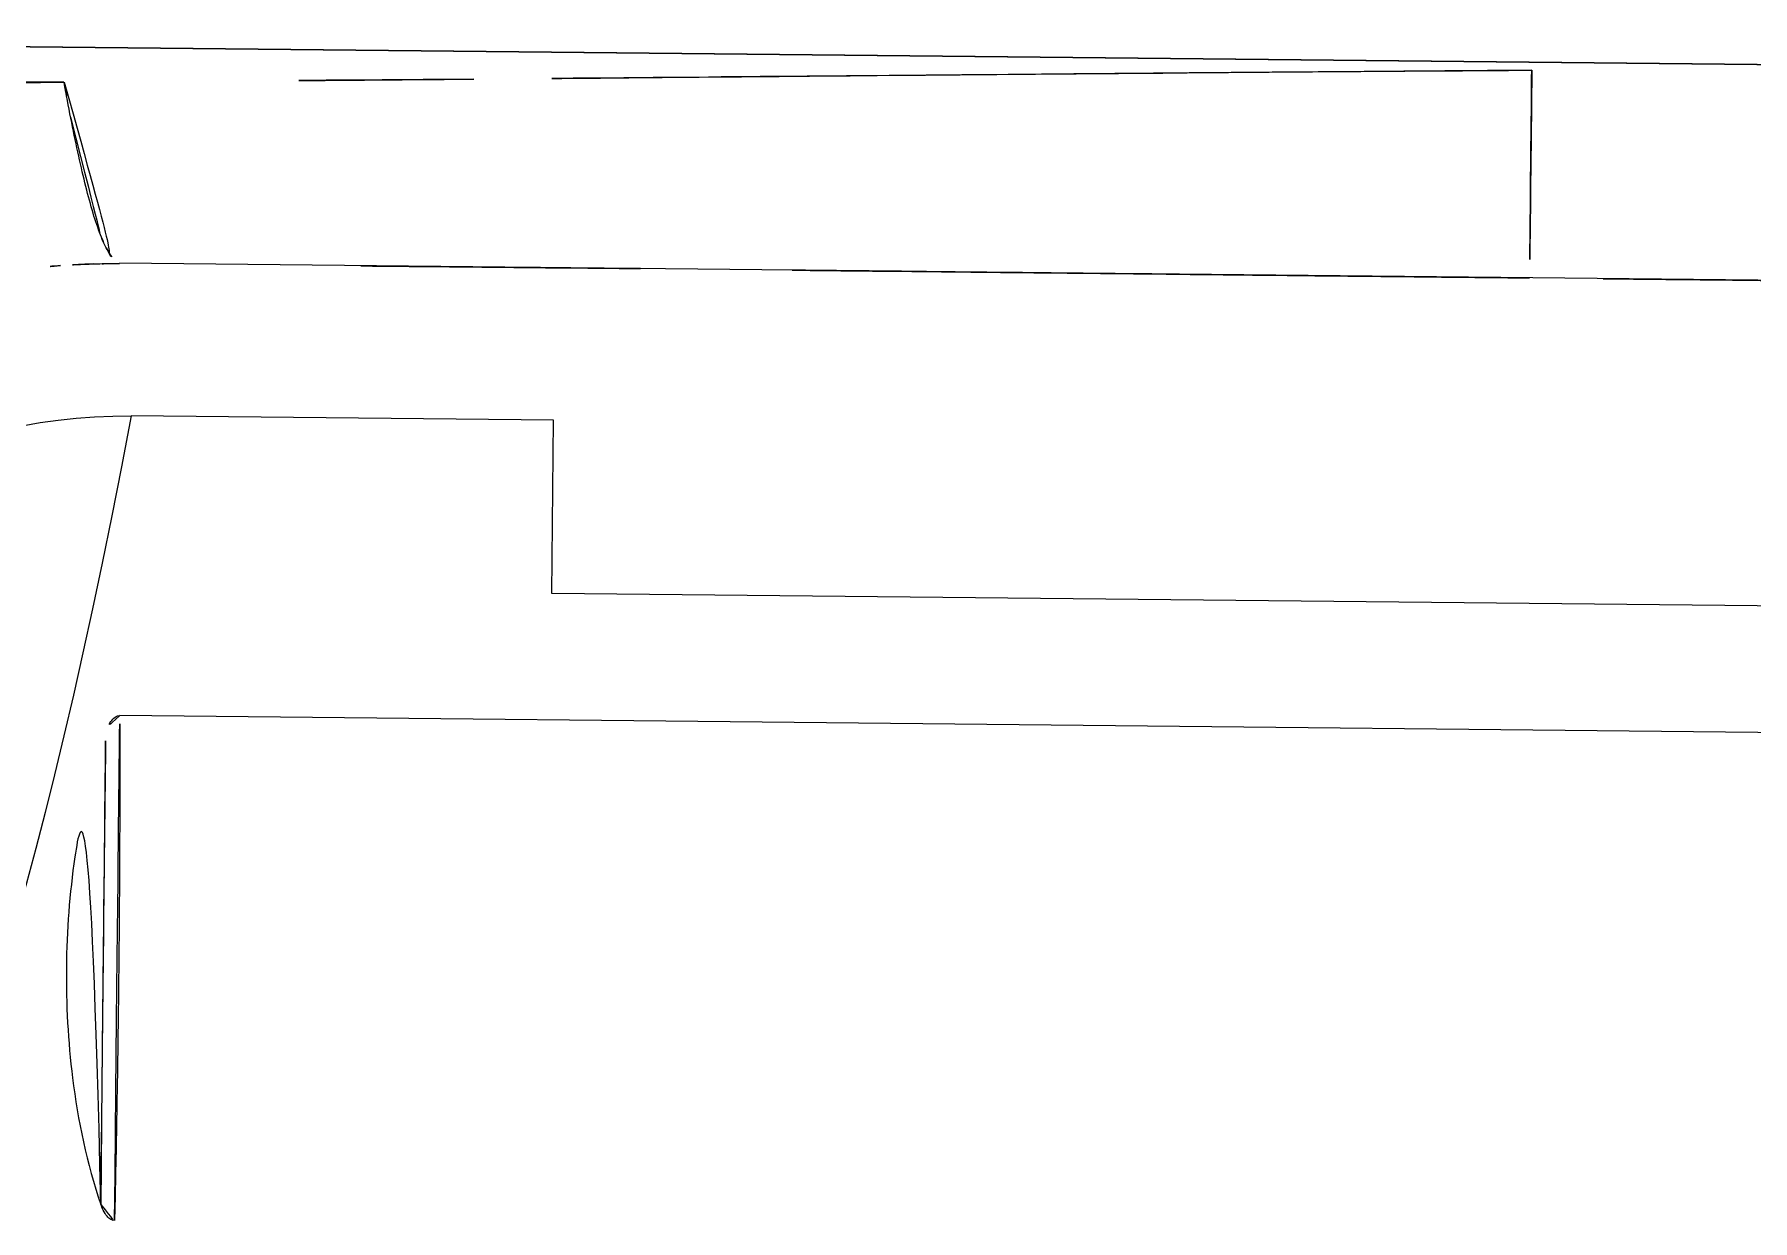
# Model space of a CAD drawing. Extents: x 16296681342 to 16296681993, y -37409617230 to -37409616753.
# Drawn here: x 16296681532.92 to 16296681548.79, y -37409617083.3 to -37409617072.35 of the extents above; entities that cross this region are included whole.
import ezdxf

# ---------------------------------------------------------------- set-up
doc = ezdxf.new("R2010")
doc.units = 0
doc.header["$LTSCALE"] = 10
doc.header["$MEASUREMENT"] = 0
doc.layers.get('0').update_dxf_attribs({"linetype": 'CONTINUOUS'})

msp = doc.modelspace()

# ---------------------------------------------------------------- linework, layer by layer
at = {"linetype": 'Continuous', "lineweight": 0, "extrusion": (0.010302, 0.999947, -2.22045e-16)}
for p, q in [((16296681521.750271, -37409617072.347679, -49.691856), (16296681571.74762, -37409617072.862793, -49.691856)), ((16296681571.747629, -37409617072.862793, -49.691856), (16296681521.75028, -37409617072.347679, -49.691856)), ((16296681571.747629, -37409617072.862793, -49.691856), (16296681521.75028, -37409617072.347679, -49.691856)), ((16296681533.707069, -37409617074.460632, -49.691856), (16296681533.70565, -37409617074.460617, -49.691856)), ((16296681559.75186, -37409617074.733337, -49.691856), (16296681533.707069, -37409617074.460632, -49.691856)), ((16296681559.75186, -37409617074.733337, -49.691856), (16296681533.707069, -37409617074.460632, -49.691856)), ((16296681537.714411, -37409617075.911919, -49.691856), (16296681533.8146, -37409617075.871727, -49.691856)), ((16296681537.714411, -37409617075.911919, -49.691856), (16296681533.8146, -37409617075.871727, -49.691856)), ((16296681537.69792, -37409617077.511757, -49.691856), (16296681537.714411, -37409617075.911919, -49.691856)), ((16296681537.69792, -37409617077.511757, -49.691856), (16296681537.714411, -37409617075.911919, -49.691856)), ((16296681555.69697, -37409617077.697289, -49.691856), (16296681537.69792, -37409617077.511757, -49.691856)), ((16296681555.69697, -37409617077.697289, -49.691856), (16296681537.69792, -37409617077.511757, -49.691856)), ((16296681559.662861, -37409617078.905777, -49.691856), (16296681533.70764, -37409617078.638367, -49.691856)), ((16296681559.662861, -37409617078.905777, -49.691856), (16296681533.70764, -37409617078.638367, -49.691856))]:
    msp.add_line(p, q, dxfattribs=at)
at = {"linetype": 'Continuous', "lineweight": 0}
msp.add_arc((16296681533.76206, -37409617080.971474, -49.691856), 5.1, 89.4097517, 269.4097517, dxfattribs=at)
msp.add_arc((16296681533.76206, -37409617080.971474, -49.691856), 5.1, 89.4097517, 269.4097517, dxfattribs=at)
msp.add_ellipse((16296681532.81636, -37409617076.904533, -49.691856), major_axis=(-3.955845, -0.774049), ratio=0.58490817, start_param=-1.910351777, end_param=-1.708909706, dxfattribs=at)
msp.add_ellipse((16296681532.81636, -37409617076.904533, -49.691856), major_axis=(-3.955845, -0.774049), ratio=0.58490817, start_param=-1.910351777, end_param=-1.708909706, dxfattribs=at)
for points, knots in [([(16296681546.74819, -37409617072.679161, -49.691856), (16296681546.179199, -37409617072.682266, -49.691856), (16296681545.610889, -37409617072.686157, -49.691856), (16296681545.04303, -37409617072.690018, -49.691856), (16296681544.90106, -37409617072.690987, -49.691856), (16296681544.759121, -37409617072.691994, -49.691856), (16296681544.61721, -37409617072.693062, -49.691856), (16296681544.546261, -37409617072.693604, -49.691856), (16296681544.475309, -37409617072.694138, -49.691856), (16296681544.404381, -37409617072.694702, -49.691856), (16296681544.36891, -37409617072.694977, -49.691856), (16296681544.333441, -37409617072.695267, -49.691856), (16296681544.297979, -37409617072.695549, -49.691856), (16296681544.26251, -37409617072.695839, -49.691856), (16296681544.19248, -37409617072.696419, -49.691856), (16296681544.191589, -37409617072.696426, -49.691856), (16296681544.188021, -37409617072.696457, -49.691856), (16296681544.115299, -37409617072.697006, -49.691856), (16296681543.97349, -37409617072.698151, -49.691856), (16296681543.90259, -37409617072.698723, -49.691856), (16296681543.814409, -37409617072.699417, -49.691856), (16296681543.708981, -37409617072.700287, -49.691856), (16296681543.65626, -37409617072.700722, -49.691856), (16296681543.59923, -37409617072.701187, -49.691856), (16296681543.53788, -37409617072.701698, -49.691856), (16296681543.47654, -37409617072.702202, -49.691856), (16296681543.36948, -37409617072.703087, -49.691856), (16296681543.340919, -37409617072.703339, -49.691856), (16296681542.883909, -37409617072.707169, -49.691856), (16296681542.372311, -37409617072.711693, -49.691856), (16296681541.80636, -37409617072.71682, -49.691856), (16296681541.24041, -37409617072.721947, -49.691856), (16296681540.65152, -37409617072.727386, -49.691856), (16296681539.94581, -37409617072.733994, -49.691856), (16296681537.1236, -37409617072.760368, -49.691856), (16296681534.876841, -37409617072.779388, -49.691856), (16296681533.19285, -37409617072.789383, -49.691856)], [0, 0, 0, 0, 0.125, 0.125, 0.125, 0.15625, 0.15625, 0.15625, 0.171875, 0.171875, 0.171875, 0.1796875, 0.1796875, 0.1796875, 0.1875, 0.1875, 0.1875, 0.21875, 0.21875, 0.21875, 0.234375, 0.234375, 0.234375, 0.2421875, 0.2421875, 0.2421875, 0.25, 0.25, 0.25, 0.375, 0.375, 0.375, 0.5, 0.5, 0.5, 0.9998868006, 0.9998868006, 0.9998868006, 0.9998868006]), ([(16296681546.74819, -37409617072.679161, -49.691856), (16296681546.179199, -37409617072.682266, -49.691856), (16296681545.610889, -37409617072.686157, -49.691856), (16296681545.04303, -37409617072.690018, -49.691856), (16296681544.90106, -37409617072.690987, -49.691856), (16296681544.759121, -37409617072.691994, -49.691856), (16296681544.61721, -37409617072.693062, -49.691856), (16296681544.546261, -37409617072.693604, -49.691856), (16296681544.475309, -37409617072.694138, -49.691856), (16296681544.404381, -37409617072.694702, -49.691856), (16296681544.36891, -37409617072.694977, -49.691856), (16296681544.333441, -37409617072.695267, -49.691856), (16296681544.297979, -37409617072.695549, -49.691856), (16296681544.26251, -37409617072.695839, -49.691856), (16296681544.19248, -37409617072.696419, -49.691856), (16296681544.191589, -37409617072.696426, -49.691856), (16296681544.188021, -37409617072.696457, -49.691856), (16296681544.115299, -37409617072.697006, -49.691856), (16296681543.97349, -37409617072.698151, -49.691856), (16296681543.90259, -37409617072.698723, -49.691856), (16296681543.814409, -37409617072.699417, -49.691856), (16296681543.708981, -37409617072.700287, -49.691856), (16296681543.65626, -37409617072.700722, -49.691856), (16296681543.59923, -37409617072.701187, -49.691856), (16296681543.53788, -37409617072.701698, -49.691856), (16296681543.47654, -37409617072.702202, -49.691856), (16296681543.36948, -37409617072.703087, -49.691856), (16296681543.340919, -37409617072.703339, -49.691856), (16296681542.883909, -37409617072.707169, -49.691856), (16296681542.372311, -37409617072.711693, -49.691856), (16296681541.80636, -37409617072.71682, -49.691856), (16296681541.24041, -37409617072.721947, -49.691856), (16296681540.65152, -37409617072.727386, -49.691856), (16296681539.94581, -37409617072.733994, -49.691856), (16296681538.873899, -37409617072.744003, -49.691856), (16296681537.885, -37409617072.752968, -49.691856), (16296681536.97842, -37409617072.761124, -49.691856)], [0, 0, 0, 0, 0.125, 0.125, 0.125, 0.15625, 0.15625, 0.15625, 0.171875, 0.171875, 0.171875, 0.1796875, 0.1796875, 0.1796875, 0.1875, 0.1875, 0.1875, 0.21875, 0.21875, 0.21875, 0.234375, 0.234375, 0.234375, 0.2421875, 0.2421875, 0.2421875, 0.25, 0.25, 0.25, 0.375, 0.375, 0.375, 0.5, 0.5, 0.5, 0.6898631458, 0.6898631458, 0.6898631458, 0.6898631458]), ([(16296681546.74819, -37409617072.679153, -49.691856), (16296681546.746441, -37409617072.741722, -49.691856), (16296681546.74658, -37409617072.818314, -49.691856), (16296681546.746031, -37409617072.9058, -49.691856), (16296681546.745489, -37409617072.993301, -49.691856), (16296681546.744249, -37409617073.091721, -49.691856), (16296681546.74296, -37409617073.195068, -49.691856), (16296681546.741659, -37409617073.298409, -49.691856), (16296681546.740299, -37409617073.406693, -49.691856), (16296681546.73921, -37409617073.515053, -49.691856), (16296681546.73811, -37409617073.623413, -49.691856), (16296681546.73728, -37409617073.731857, -49.691856), (16296681546.736389, -37409617073.836143, -49.691856), (16296681546.735491, -37409617073.940407, -49.691856), (16296681546.734541, -37409617074.04052, -49.691856), (16296681546.73361, -37409617074.132393, -49.691856), (16296681546.732679, -37409617074.224251, -49.691856), (16296681546.73176, -37409617074.307869, -49.691856), (16296681546.730961, -37409617074.378014, -49.691856), (16296681546.729639, -37409617074.493843, -49.691856), (16296681546.728649, -37409617074.572906, -49.691856), (16296681546.728439, -37409617074.59697, -49.691856)], [0, 0, 0, 0, 0.130699084, 0.130699084, 0.130699084, 0.261397564, 0.261397564, 0.261397564, 0.392096044, 0.392096044, 0.392096044, 0.522794524, 0.522794524, 0.522794524, 0.653493004, 0.653493004, 0.653493004, 0.784191484, 0.784191484, 0.784191484, 1, 1, 1, 1]), ([(16296681546.74819, -37409617072.679153, -49.691856), (16296681546.746441, -37409617072.741722, -49.691856), (16296681546.74658, -37409617072.818314, -49.691856), (16296681546.746031, -37409617072.9058, -49.691856), (16296681546.745489, -37409617072.993301, -49.691856), (16296681546.744249, -37409617073.091721, -49.691856), (16296681546.74296, -37409617073.195068, -49.691856), (16296681546.741659, -37409617073.298409, -49.691856), (16296681546.740299, -37409617073.406693, -49.691856), (16296681546.73921, -37409617073.515053, -49.691856), (16296681546.73811, -37409617073.623413, -49.691856), (16296681546.73728, -37409617073.731857, -49.691856), (16296681546.736389, -37409617073.836143, -49.691856), (16296681546.735491, -37409617073.940407, -49.691856), (16296681546.734541, -37409617074.04052, -49.691856), (16296681546.73361, -37409617074.132393, -49.691856), (16296681546.732679, -37409617074.224251, -49.691856), (16296681546.73176, -37409617074.307869, -49.691856), (16296681546.730961, -37409617074.378014, -49.691856), (16296681546.729639, -37409617074.493843, -49.691856), (16296681546.728649, -37409617074.572906, -49.691856), (16296681546.728439, -37409617074.59697, -49.691856)], [0, 0, 0, 0, 0.130699084, 0.130699084, 0.130699084, 0.261397564, 0.261397564, 0.261397564, 0.392096044, 0.392096044, 0.392096044, 0.522794524, 0.522794524, 0.522794524, 0.653493004, 0.653493004, 0.653493004, 0.784191484, 0.784191484, 0.784191484, 1, 1, 1, 1]), ([(16296681533.19171, -37409617072.789497, -49.691856), (16296681532.432409, -37409617072.793991, -49.691856), (16296681531.573681, -37409617072.798332, -49.691856), (16296681530.137951, -37409617072.803223, -49.691856), (16296681529.63476, -37409617072.804581, -49.691856), (16296681528.843309, -37409617072.805923, -49.691856), (16296681528.57337, -37409617072.806252, -49.691856), (16296681528.021311, -37409617072.806618, -49.691856), (16296681527.689289, -37409617072.806641, -49.691856), (16296681525.54468, -37409617072.805634, -49.691856), (16296681523.64397, -37409617072.797699, -49.691856), (16296681521.745939, -37409617072.779701, -49.691856)], [0, 0, 0, 0, 0.25, 0.25, 0.375, 0.375, 0.4375, 0.4375, 0.5, 0.5, 0.9999927888, 0.9999927888, 0.9999927888, 0.9999927888]), ([(16296681533.19171, -37409617072.789497, -49.691856), (16296681532.432409, -37409617072.793991, -49.691856), (16296681531.573681, -37409617072.798332, -49.691856), (16296681530.137951, -37409617072.803223, -49.691856), (16296681529.63476, -37409617072.804581, -49.691856), (16296681528.843309, -37409617072.805923, -49.691856), (16296681528.57337, -37409617072.806252, -49.691856), (16296681528.021311, -37409617072.806618, -49.691856), (16296681527.689289, -37409617072.806641, -49.691856), (16296681525.54468, -37409617072.805634, -49.691856), (16296681523.64397, -37409617072.797699, -49.691856), (16296681521.745939, -37409617072.779701, -49.691856)], [0, 0, 0, 0, 0.25, 0.25, 0.375, 0.375, 0.4375, 0.4375, 0.5, 0.5, 0.9999927888, 0.9999927888, 0.9999927888, 0.9999927888]), ([(16296681533.193991, -37409617072.789482, -49.691856), (16296681533.21447, -37409617072.902443, -49.691856), (16296681533.235279, -37409617073.013206, -49.691856), (16296681533.25639, -37409617073.120972, -49.691856), (16296681533.2775, -37409617073.228737, -49.691856), (16296681533.29892, -37409617073.333519, -49.691856), (16296681533.32058, -37409617073.433678, -49.691856), (16296681533.342239, -37409617073.533836, -49.691856), (16296681533.36414, -37409617073.629387, -49.691856), (16296681533.38624, -37409617073.719017, -49.691856), (16296681533.40835, -37409617073.808662, -49.691856), (16296681533.43066, -37409617073.892387, -49.691856), (16296681533.453171, -37409617073.96904, -49.691856), (16296681533.47567, -37409617074.045677, -49.691856), (16296681533.49836, -37409617074.115257, -49.691856), (16296681533.521219, -37409617074.176651, -49.691856), (16296681533.544081, -37409617074.238037, -49.691856), (16296681533.56711, -37409617074.291222, -49.691856), (16296681533.59025, -37409617074.334763, -49.691856), (16296681533.62742, -37409617074.404694, -49.691856), (16296681533.66489, -37409617074.449707, -49.691856), (16296681533.70245, -37409617074.464973, -49.691856)], [0, 0, 0, 0, 0.1314645354, 0.1314645354, 0.1314645354, 0.2629308832, 0.2629308832, 0.2629308832, 0.3943972309, 0.3943972309, 0.3943972309, 0.5258635787, 0.5258635787, 0.5258635787, 0.6573299265, 0.6573299265, 0.6573299265, 0.7887962742, 0.7887962742, 0.7887962742, 0.9999729049, 0.9999729049, 0.9999729049, 0.9999729049]), ([(16296681533.25449, -37409617073.111259, -49.691856), (16296681533.255119, -37409617073.114502, -49.691856), (16296681533.25576, -37409617073.117737, -49.691856), (16296681533.25639, -37409617073.120972, -49.691856), (16296681533.2775, -37409617073.228737, -49.691856), (16296681533.29892, -37409617073.333519, -49.691856), (16296681533.32058, -37409617073.433678, -49.691856), (16296681533.342239, -37409617073.533836, -49.691856), (16296681533.36414, -37409617073.629387, -49.691856), (16296681533.38624, -37409617073.719017, -49.691856), (16296681533.40835, -37409617073.808662, -49.691856), (16296681533.43066, -37409617073.892387, -49.691856), (16296681533.453171, -37409617073.96904, -49.691856), (16296681533.47567, -37409617074.045677, -49.691856), (16296681533.49836, -37409617074.115257, -49.691856), (16296681533.521219, -37409617074.176651, -49.691856), (16296681533.528139, -37409617074.195229, -49.691856), (16296681533.53507, -37409617074.213051, -49.691856), (16296681533.542021, -37409617074.230087, -49.691856)], [0.1275182644, 0.1275182644, 0.1275182644, 0.1275182644, 0.1314645354, 0.1314645354, 0.1314645354, 0.2629308832, 0.2629308832, 0.2629308832, 0.3943972309, 0.3943972309, 0.3943972309, 0.5258635787, 0.5258635787, 0.5258635787, 0.6573299265, 0.6573299265, 0.6573299265, 0.6971132569, 0.6971132569, 0.6971132569, 0.6971132569]), ([(16296681533.582161, -37409617074.319138, -49.691856), (16296681533.58485, -37409617074.324478, -49.691856), (16296681533.587549, -37409617074.329681, -49.691856), (16296681533.59025, -37409617074.334763, -49.691856), (16296681533.62742, -37409617074.404694, -49.691856), (16296681533.66489, -37409617074.449707, -49.691856), (16296681533.70245, -37409617074.464973, -49.691856)], [0.773468896, 0.773468896, 0.773468896, 0.773468896, 0.7887962742, 0.7887962742, 0.7887962742, 0.9999729049, 0.9999729049, 0.9999729049, 0.9999729049]), ([(16296681533.466061, -37409617074.467148, -49.691856), (16296681533.411711, -37409617074.468979, -49.691856), (16296681533.353781, -37409617074.471123, -49.691856), (16296681533.314251, -37409617074.473152, -49.691856), (16296681533.26306, -37409617074.475777, -49.691856), (16296681533.211941, -37409617074.479027, -49.691856), (16296681533.1609, -37409617074.482887, -49.691856)], [0.353139249, 0.353139249, 0.353139249, 0.353139249, 0.5, 0.5, 0.5, 0.6901846228, 0.6901846228, 0.6901846228, 0.6901846228]), ([(16296681533.705601, -37409617074.465111, -49.691856), (16296681533.67882, -37409617074.464813, -49.691856), (16296681533.63274, -37409617074.464409, -49.691856), (16296681533.56745, -37409617074.465157, -49.691856), (16296681533.54052, -37409617074.465469, -49.691856), (16296681533.50416, -37409617074.466293, -49.691856), (16296681533.466061, -37409617074.467148, -49.691856)], [0.0000174135, 0.0000174135, 0.0000174135, 0.0000174135, 0.25, 0.25, 0.25, 0.353139249, 0.353139249, 0.353139249, 0.353139249]), ([(16296681538.515921, -37409617074.510986, -49.691856), (16296681537.997959, -37409617074.505814, -49.691856), (16296681537.47736, -37409617074.500687, -49.691856), (16296681536.954109, -37409617074.495644, -49.691856), (16296681535.88286, -37409617074.485298, -49.691856), (16296681534.80051, -37409617074.475166, -49.691856), (16296681533.70702, -37409617074.465019, -49.691856)], [0.6424146925, 0.6424146925, 0.6424146925, 0.6424146925, 0.7597251921, 0.7597251921, 0.7597251921, 0.9998961628, 0.9998961628, 0.9998961628, 0.9998961628]), ([(16296681546.728439, -37409617074.59697, -49.691856), (16296681546.459591, -37409617074.594139, -49.691856), (16296681546.188129, -37409617074.591301, -49.691856), (16296681545.91408, -37409617074.588432, -49.691856), (16296681545.645149, -37409617074.585617, -49.691856), (16296681545.373711, -37409617074.582764, -49.691856), (16296681545.09976, -37409617074.57988, -49.691856), (16296681544.830709, -37409617074.577049, -49.691856), (16296681544.559231, -37409617074.574188, -49.691856), (16296681544.285339, -37409617074.571297, -49.691856), (16296681544.079781, -37409617074.569153, -49.691856), (16296681543.872881, -37409617074.566971, -49.691856), (16296681543.66461, -37409617074.564781, -49.691856), (16296681543.600269, -37409617074.564102, -49.691856), (16296681543.535669, -37409617074.563423, -49.691856), (16296681543.470831, -37409617074.562737, -49.691856), (16296681542.939369, -37409617074.557159, -49.691856), (16296681542.39179, -37409617074.551399, -49.691856), (16296681541.841619, -37409617074.545593, -49.691856), (16296681541.35685, -37409617074.540482, -49.691856), (16296681540.87007, -37409617074.535332, -49.691856), (16296681540.39056, -37409617074.530273, -49.691856), (16296681540.331091, -37409617074.529633, -49.691856), (16296681540.271589, -37409617074.529007, -49.691856), (16296681540.212049, -37409617074.528381, -49.691856), (16296681539.64987, -37409617074.522469, -49.691856), (16296681539.08449, -37409617074.516678, -49.691856), (16296681538.515921, -37409617074.510986, -49.691856)], [0, 0, 0, 0, 0.0681519149, 0.0681519149, 0.0681519149, 0.1350299704, 0.1350299704, 0.1350299704, 0.2007093639, 0.2007093639, 0.2007093639, 0.25, 0.25, 0.25, 0.2652264477, 0.2652264477, 0.2652264477, 0.3900298061, 0.3900298061, 0.3900298061, 0.5, 0.5, 0.5, 0.51363858, 0.51363858, 0.51363858, 0.6424146925, 0.6424146925, 0.6424146925, 0.6424146925]), ([(16296681551.906469, -37409617074.651192, -49.691856), (16296681551.81369, -37409617074.650223, -49.691856), (16296681551.71615, -37409617074.6492, -49.691856), (16296681551.613859, -37409617074.648117, -49.691856), (16296681551.25621, -37409617074.644386, -49.691856), (16296681550.84042, -37409617074.64003, -49.691856), (16296681550.36647, -37409617074.635071, -49.691856), (16296681550.245741, -37409617074.633797, -49.691856), (16296681550.077271, -37409617074.632042, -49.691856), (16296681549.99297, -37409617074.631157, -49.691856), (16296681549.707359, -37409617074.628166, -49.691856), (16296681549.43343, -37409617074.625313, -49.691856), (16296681549.171181, -37409617074.622566, -49.691856), (16296681548.88595, -37409617074.619583, -49.691856), (16296681548.614531, -37409617074.616753, -49.691856), (16296681548.356951, -37409617074.614059, -49.691856), (16296681548.068159, -37409617074.611053, -49.691856), (16296681547.796761, -37409617074.608208, -49.691856), (16296681547.54274, -37409617074.605537, -49.691856), (16296681547.2479, -37409617074.602432, -49.691856), (16296681546.976471, -37409617074.599571, -49.691856), (16296681546.728439, -37409617074.59697, -49.691856)], [0.6554895854, 0.6554895854, 0.6554895854, 0.6554895854, 0.6730341905, 0.6730341905, 0.6730341905, 0.734375, 0.734375, 0.734375, 0.75, 0.75, 0.75, 0.8029388905, 0.8029388905, 0.8029388905, 0.8605188215, 0.8605188215, 0.8605188215, 0.9250744512, 0.9250744512, 0.9250744512, 1, 1, 1, 1]), ([(16296681533.70764, -37409617078.638428, -49.691856), (16296681533.70051, -37409617078.638634, -49.691856), (16296681533.693541, -37409617078.639954, -49.691856), (16296681533.67927, -37409617078.644737, -49.691856), (16296681533.672199, -37409617078.648376, -49.691856), (16296681533.64953, -37409617078.663437, -49.691856), (16296681533.635851, -37409617078.678726, -49.691856), (16296681533.605379, -37409617078.721626, -49.691856), (16296681533.59026, -37409617078.754639, -49.691856), (16296681533.57868, -37409617078.785988, -49.691856)], [0.00002321824, 0.00002321824, 0.00002321824, 0.00002321824, 0.00216527097, 0.00216527097, 0.00453853869, 0.00453853869, 0.01032449505, 0.01032449505, 0.02028059081, 0.02028059081, 0.02028059081, 0.02028059081]), ([(16296681533.70764, -37409617078.638428, -49.691856), (16296681533.70051, -37409617078.638634, -49.691856), (16296681533.693541, -37409617078.639954, -49.691856), (16296681533.67927, -37409617078.644737, -49.691856), (16296681533.672199, -37409617078.648376, -49.691856), (16296681533.64953, -37409617078.663437, -49.691856), (16296681533.635851, -37409617078.678726, -49.691856), (16296681533.605379, -37409617078.721626, -49.691856), (16296681533.59026, -37409617078.754639, -49.691856), (16296681533.57868, -37409617078.785988, -49.691856)], [0.00002321824, 0.00002321824, 0.00002321824, 0.00002321824, 0.00216527097, 0.00216527097, 0.00453853869, 0.00453853869, 0.01032449505, 0.01032449505, 0.02028059081, 0.02028059081, 0.02028059081, 0.02028059081]), ([(16296681533.65991, -37409617083.302872, -49.691856), (16296681533.66222, -37409617083.204437, -49.691856), (16296681533.66445, -37409617083.105179, -49.691856), (16296681533.666599, -37409617083.005173, -49.691856), (16296681533.669809, -37409617082.855919, -49.691856), (16296681533.672859, -37409617082.705017, -49.691856), (16296681533.67572, -37409617082.552849, -49.691856), (16296681533.6789, -37409617082.383797, -49.691856), (16296681533.68187, -37409617082.213173, -49.691856), (16296681533.684601, -37409617082.041473, -49.691856), (16296681533.687559, -37409617081.855751, -49.691856), (16296681533.69026, -37409617081.668777, -49.691856), (16296681533.69268, -37409617081.481209, -49.691856), (16296681533.6952, -37409617081.285858, -49.691856), (16296681533.69743, -37409617081.089859, -49.691856), (16296681533.69935, -37409617080.893951, -49.691856), (16296681533.701321, -37409617080.693604, -49.691856), (16296681533.702971, -37409617080.493362, -49.691856), (16296681533.7043, -37409617080.294006, -49.691856), (16296681533.705629, -37409617080.095001, -49.691856), (16296681533.706631, -37409617079.896881, -49.691856), (16296681533.7073, -37409617079.700439, -49.691856), (16296681533.707899, -37409617079.523216, -49.691856), (16296681533.708229, -37409617079.347359, -49.691856), (16296681533.7083, -37409617079.173431, -49.691856), (16296681533.708349, -37409617079.020714, -49.691856), (16296681533.7082, -37409617078.869476, -49.691856), (16296681533.70783, -37409617078.720093, -49.691856), (16296681533.707769, -37409617078.692802, -49.691856), (16296681533.707701, -37409617078.665573, -49.691856), (16296681533.707609, -37409617078.638397, -49.691856)], [0.0000034474, 0.0000034474, 0.0000034474, 0.0000034474, 0.0660765927, 0.0660765927, 0.0660765927, 0.1646910173, 0.1646910173, 0.1646910173, 0.2742399513, 0.2742399513, 0.2742399513, 0.3927328964, 0.3927328964, 0.3927328964, 0.5161406631, 0.5161406631, 0.5161406631, 0.6423417677, 0.6423417677, 0.6423417677, 0.7683211095, 0.7683211095, 0.7683211095, 0.8819729174, 0.8819729174, 0.8819729174, 0.9817636418, 0.9817636418, 0.9817636418, 0.9999964319, 0.9999964319, 0.9999964319, 0.9999964319]), ([(16296681533.65991, -37409617083.302872, -49.691856), (16296681533.66222, -37409617083.204437, -49.691856), (16296681533.66445, -37409617083.105179, -49.691856), (16296681533.666599, -37409617083.005173, -49.691856), (16296681533.669809, -37409617082.855919, -49.691856), (16296681533.672859, -37409617082.705017, -49.691856), (16296681533.67572, -37409617082.552849, -49.691856), (16296681533.6789, -37409617082.383797, -49.691856), (16296681533.68187, -37409617082.213173, -49.691856), (16296681533.684601, -37409617082.041473, -49.691856), (16296681533.687559, -37409617081.855751, -49.691856), (16296681533.69026, -37409617081.668777, -49.691856), (16296681533.69268, -37409617081.481209, -49.691856), (16296681533.6952, -37409617081.285858, -49.691856), (16296681533.69743, -37409617081.089859, -49.691856), (16296681533.69935, -37409617080.893951, -49.691856), (16296681533.701321, -37409617080.693604, -49.691856), (16296681533.702971, -37409617080.493362, -49.691856), (16296681533.7043, -37409617080.294006, -49.691856), (16296681533.705629, -37409617080.095001, -49.691856), (16296681533.706631, -37409617079.896881, -49.691856), (16296681533.7073, -37409617079.700439, -49.691856), (16296681533.707899, -37409617079.523216, -49.691856), (16296681533.708229, -37409617079.347359, -49.691856), (16296681533.7083, -37409617079.173431, -49.691856), (16296681533.708349, -37409617079.020714, -49.691856), (16296681533.7082, -37409617078.869476, -49.691856), (16296681533.70783, -37409617078.720093, -49.691856), (16296681533.707769, -37409617078.692802, -49.691856), (16296681533.707701, -37409617078.665573, -49.691856), (16296681533.707609, -37409617078.638397, -49.691856)], [0.0000034474, 0.0000034474, 0.0000034474, 0.0000034474, 0.0660765927, 0.0660765927, 0.0660765927, 0.1646910173, 0.1646910173, 0.1646910173, 0.2742399513, 0.2742399513, 0.2742399513, 0.3927328964, 0.3927328964, 0.3927328964, 0.5161406631, 0.5161406631, 0.5161406631, 0.6423417677, 0.6423417677, 0.6423417677, 0.7683211095, 0.7683211095, 0.7683211095, 0.8819729174, 0.8819729174, 0.8819729174, 0.9817636418, 0.9817636418, 0.9817636418, 0.9999964319, 0.9999964319, 0.9999964319, 0.9999964319]), ([(16296681533.5338, -37409617083.152946, -49.691856), (16296681533.533991, -37409617083.124313, -49.691856), (16296681533.53418, -37409617083.095551, -49.691856), (16296681533.53438, -37409617083.066658, -49.691856), (16296681533.53549, -37409617082.90506, -49.691856), (16296681533.536751, -37409617082.739349, -49.691856), (16296681533.53816, -37409617082.567039, -49.691856), (16296681533.53952, -37409617082.4011, -49.691856), (16296681533.541019, -37409617082.228996, -49.691856), (16296681533.542681, -37409617082.048523, -49.691856), (16296681533.544241, -37409617081.87854, -49.691856), (16296681533.54595, -37409617081.701103, -49.691856), (16296681533.5478, -37409617081.514267, -49.691856), (16296681533.54928, -37409617081.363907, -49.691856), (16296681533.550871, -37409617081.207474, -49.691856), (16296681533.55254, -37409617081.044159, -49.691856), (16296681533.55279, -37409617081.019783, -49.691856), (16296681533.55304, -37409617080.995453, -49.691856), (16296681533.553289, -37409617080.971184, -49.691856), (16296681533.555201, -37409617080.786346, -49.691856), (16296681533.55711, -37409617080.605026, -49.691856), (16296681533.559019, -37409617080.428047, -49.691856), (16296681533.561001, -37409617080.245102, -49.691856), (16296681533.562981, -37409617080.066803, -49.691856), (16296681533.56496, -37409617079.893753, -49.691856), (16296681533.566999, -37409617079.71505, -49.691856), (16296681533.56905, -37409617079.541946, -49.691856), (16296681533.57111, -37409617079.375107, -49.691856), (16296681533.57325, -37409617079.201653, -49.691856), (16296681533.575399, -37409617079.034943, -49.691856), (16296681533.577579, -37409617078.875381, -49.691856), (16296681533.57799, -37409617078.845337, -49.691856), (16296681533.5784, -37409617078.815567, -49.691856), (16296681533.57881, -37409617078.786041, -49.691856)], [0.0000018866, 0.0000018866, 0.0000018866, 0.0000018866, 0.0236586594, 0.0236586594, 0.0236586594, 0.1559750193, 0.1559750193, 0.1559750193, 0.2834044615, 0.2834044615, 0.2834044615, 0.4034137123, 0.4034137123, 0.4034137123, 0.5, 0.5, 0.5, 0.5144228788, 0.5144228788, 0.5144228788, 0.6242744681, 0.6242744681, 0.6242744681, 0.7378393149, 0.7378393149, 0.7378393149, 0.8551038501, 0.8551038501, 0.8551038501, 0.9770172756, 0.9770172756, 0.9770172756, 0.9999639428, 0.9999639428, 0.9999639428, 0.9999639428]), ([(16296681533.5338, -37409617083.152946, -49.691856), (16296681533.533991, -37409617083.124313, -49.691856), (16296681533.53418, -37409617083.095551, -49.691856), (16296681533.53438, -37409617083.066658, -49.691856), (16296681533.53549, -37409617082.90506, -49.691856), (16296681533.536751, -37409617082.739349, -49.691856), (16296681533.53816, -37409617082.567039, -49.691856), (16296681533.53952, -37409617082.4011, -49.691856), (16296681533.541019, -37409617082.228996, -49.691856), (16296681533.542681, -37409617082.048523, -49.691856), (16296681533.544241, -37409617081.87854, -49.691856), (16296681533.54595, -37409617081.701103, -49.691856), (16296681533.5478, -37409617081.514267, -49.691856), (16296681533.54928, -37409617081.363907, -49.691856), (16296681533.550871, -37409617081.207474, -49.691856), (16296681533.55254, -37409617081.044159, -49.691856), (16296681533.55279, -37409617081.019783, -49.691856), (16296681533.55304, -37409617080.995453, -49.691856), (16296681533.553289, -37409617080.971184, -49.691856), (16296681533.555201, -37409617080.786346, -49.691856), (16296681533.55711, -37409617080.605026, -49.691856), (16296681533.559019, -37409617080.428047, -49.691856), (16296681533.561001, -37409617080.245102, -49.691856), (16296681533.562981, -37409617080.066803, -49.691856), (16296681533.56496, -37409617079.893753, -49.691856), (16296681533.566999, -37409617079.71505, -49.691856), (16296681533.56905, -37409617079.541946, -49.691856), (16296681533.57111, -37409617079.375107, -49.691856), (16296681533.57325, -37409617079.201653, -49.691856), (16296681533.575399, -37409617079.034943, -49.691856), (16296681533.577579, -37409617078.875381, -49.691856), (16296681533.57799, -37409617078.845337, -49.691856), (16296681533.5784, -37409617078.815567, -49.691856), (16296681533.57881, -37409617078.786041, -49.691856)], [0.0000018866, 0.0000018866, 0.0000018866, 0.0000018866, 0.0236586594, 0.0236586594, 0.0236586594, 0.1559750193, 0.1559750193, 0.1559750193, 0.2834044615, 0.2834044615, 0.2834044615, 0.4034137123, 0.4034137123, 0.4034137123, 0.5, 0.5, 0.5, 0.5144228788, 0.5144228788, 0.5144228788, 0.6242744681, 0.6242744681, 0.6242744681, 0.7378393149, 0.7378393149, 0.7378393149, 0.8551038501, 0.8551038501, 0.8551038501, 0.9770172756, 0.9770172756, 0.9770172756, 0.9999639428, 0.9999639428, 0.9999639428, 0.9999639428]), ([(16296681533.5338, -37409617083.152946, -49.691856), (16296681533.404261, -37409617082.776733, -49.691856), (16296681533.320641, -37409617082.378761, -49.691856), (16296681533.22978, -37409617081.648193, -49.691856), (16296681533.2118, -37409617081.302971, -49.691856), (16296681533.218929, -37409617080.62516, -49.691856), (16296681533.244181, -37409617080.280243, -49.691856), (16296681533.35029, -37409617079.552963, -49.691856), (16296681533.44191, -37409617079.158211, -49.691856), (16296681533.57868, -37409617078.785988, -49.691856)], [0.0000026198, 0.0000026198, 0.0000026198, 0.0000026198, 0.119371518, 0.119371518, 0.221368305, 0.221368305, 0.3234046304, 0.3234046304, 0.4423596401, 0.4423596401, 0.4423596401, 0.4423596401]), ([(16296681533.5338, -37409617083.152946, -49.691856), (16296681533.404261, -37409617082.776733, -49.691856), (16296681533.320641, -37409617082.378761, -49.691856), (16296681533.22978, -37409617081.648193, -49.691856), (16296681533.2118, -37409617081.302971, -49.691856), (16296681533.218929, -37409617080.62516, -49.691856), (16296681533.244181, -37409617080.280243, -49.691856), (16296681533.35029, -37409617079.552963, -49.691856), (16296681533.44191, -37409617079.158211, -49.691856), (16296681533.57868, -37409617078.785988, -49.691856)], [0.0000026198, 0.0000026198, 0.0000026198, 0.0000026198, 0.119371518, 0.119371518, 0.221368305, 0.221368305, 0.3234046304, 0.3234046304, 0.4423596401, 0.4423596401, 0.4423596401, 0.4423596401]), ([(16296681533.5338, -37409617083.152946, -49.691856), (16296681533.54476, -37409617083.184563, -49.691856), (16296681533.563311, -37409617083.229683, -49.691856), (16296681533.60054, -37409617083.273941, -49.691856), (16296681533.611919, -37409617083.284607, -49.691856), (16296681533.630461, -37409617083.295326, -49.691856), (16296681533.636299, -37409617083.297951, -49.691856), (16296681533.648121, -37409617083.301537, -49.691856), (16296681533.65395, -37409617083.302582, -49.691856), (16296681533.659901, -37409617083.302849, -49.691856)], [0.00000100372, 0.00000100372, 0.00000100372, 0.00000100372, 0.01003705718, 0.01003705718, 0.01356469486, 0.01356469486, 0.0150668759, 0.0150668759, 0.01646585369, 0.01646585369, 0.01646585369, 0.01646585369]), ([(16296681533.5338, -37409617083.152946, -49.691856), (16296681533.54476, -37409617083.184563, -49.691856), (16296681533.563311, -37409617083.229683, -49.691856), (16296681533.60054, -37409617083.273941, -49.691856), (16296681533.611919, -37409617083.284607, -49.691856), (16296681533.630461, -37409617083.295326, -49.691856), (16296681533.636299, -37409617083.297951, -49.691856), (16296681533.648121, -37409617083.301537, -49.691856), (16296681533.65395, -37409617083.302582, -49.691856), (16296681533.659901, -37409617083.302849, -49.691856)], [0.00000100372, 0.00000100372, 0.00000100372, 0.00000100372, 0.01003705718, 0.01003705718, 0.01356469486, 0.01356469486, 0.0150668759, 0.0150668759, 0.01646585369, 0.01646585369, 0.01646585369, 0.01646585369])]:
    msp.add_open_spline(points, degree=3, knots=knots, dxfattribs=at)
for points in [[(16296681533.193991, -37409617072.789482, -49.691856), (16296681533.21385, -37409617072.89904, -49.691856), (16296681533.23403, -37409617073.006554, -49.691856), (16296681533.25449, -37409617073.111259, -49.691856)], [(16296681536.97842, -37409617072.761124, -49.691856), (16296681535.498091, -37409617072.773514, -49.691856), (16296681534.23724, -37409617072.783188, -49.691856), (16296681533.19285, -37409617072.789383, -49.691856)], [(16296681533.542021, -37409617074.230087, -49.691856), (16296681533.555349, -37409617074.262779, -49.691856), (16296681533.568729, -37409617074.292557, -49.691856), (16296681533.582161, -37409617074.319138, -49.691856)], [(16296681533.70702, -37409617074.465019, -49.691856), (16296681533.706551, -37409617074.465012, -49.691856), (16296681533.706091, -37409617074.465012, -49.691856), (16296681533.70561, -37409617074.464996, -49.691856)], [(16296681533.1609, -37409617074.482887, -49.691856), (16296681533.077921, -37409617074.489143, -49.691856), (16296681532.99514, -37409617074.497009, -49.691856), (16296681532.912571, -37409617074.506432, -49.691856)]]:
    msp.add_open_spline(points, degree=3, dxfattribs=at)

doc.saveas('drawing.dxf')
